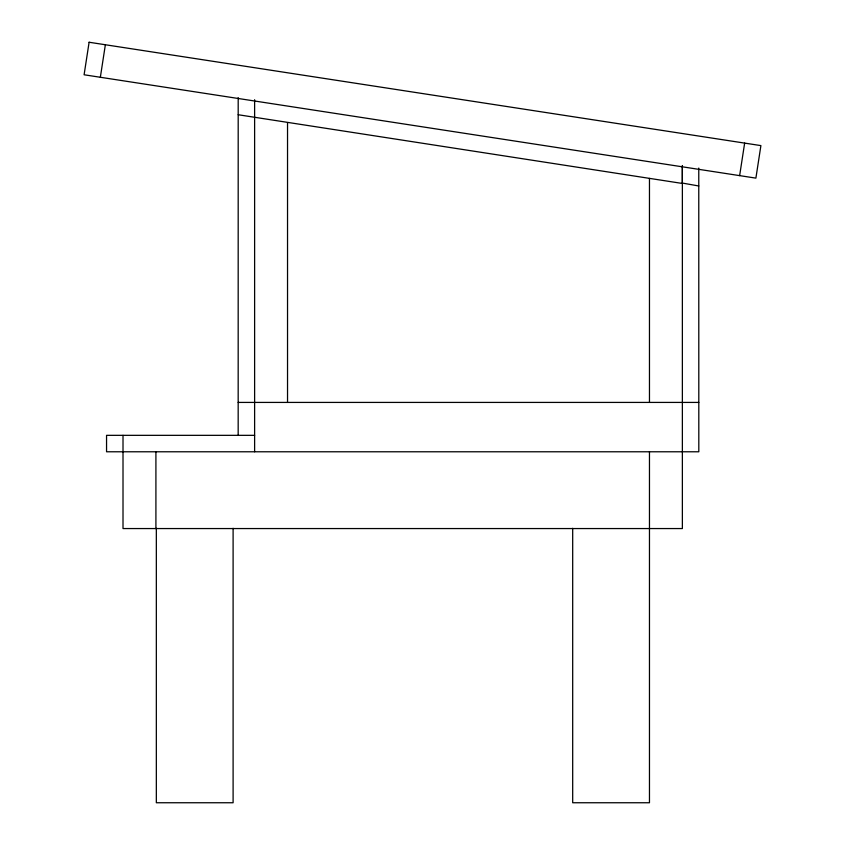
<?xml version="1.0" encoding="UTF-8"?>
<svg xmlns="http://www.w3.org/2000/svg" width="845" height="845" viewBox="0 0 845 845"><rect width="100%" height="100%" fill="white"/><g stroke="black" fill="none" stroke-linecap="round" stroke-linejoin="round"><path stroke-width="1.27" d="M238.174 435.333L238.195 97.629M682.348 165.958L682.327 183.059L698.773 185.984L698.815 451.779L106.554 451.779L106.554 435.333L254.62 435.333M100.354 77.275L105.361 44.753M739.639 175.623L744.646 143.101M238.174 402.421L698.815 402.421M682.369 183.46L238.174 114.73M698.773 168.06L698.773 185.984M682.369 165.535L682.369 528.558L123.011 528.558L123.011 435.333M649.467 178.39L649.467 402.421M649.467 451.779L649.467 802.75L572.688 802.75L572.688 528.305M287.532 122.715L287.532 402.421M254.62 99.721L254.62 451.779M233.104 528.305L233.104 802.75L156.336 802.75L156.336 528.305M155.913 451.779L155.913 528.558M89.105 42.25L84.099 74.772L755.895 178.126L760.901 145.604L89.105 42.25"/></g></svg>
